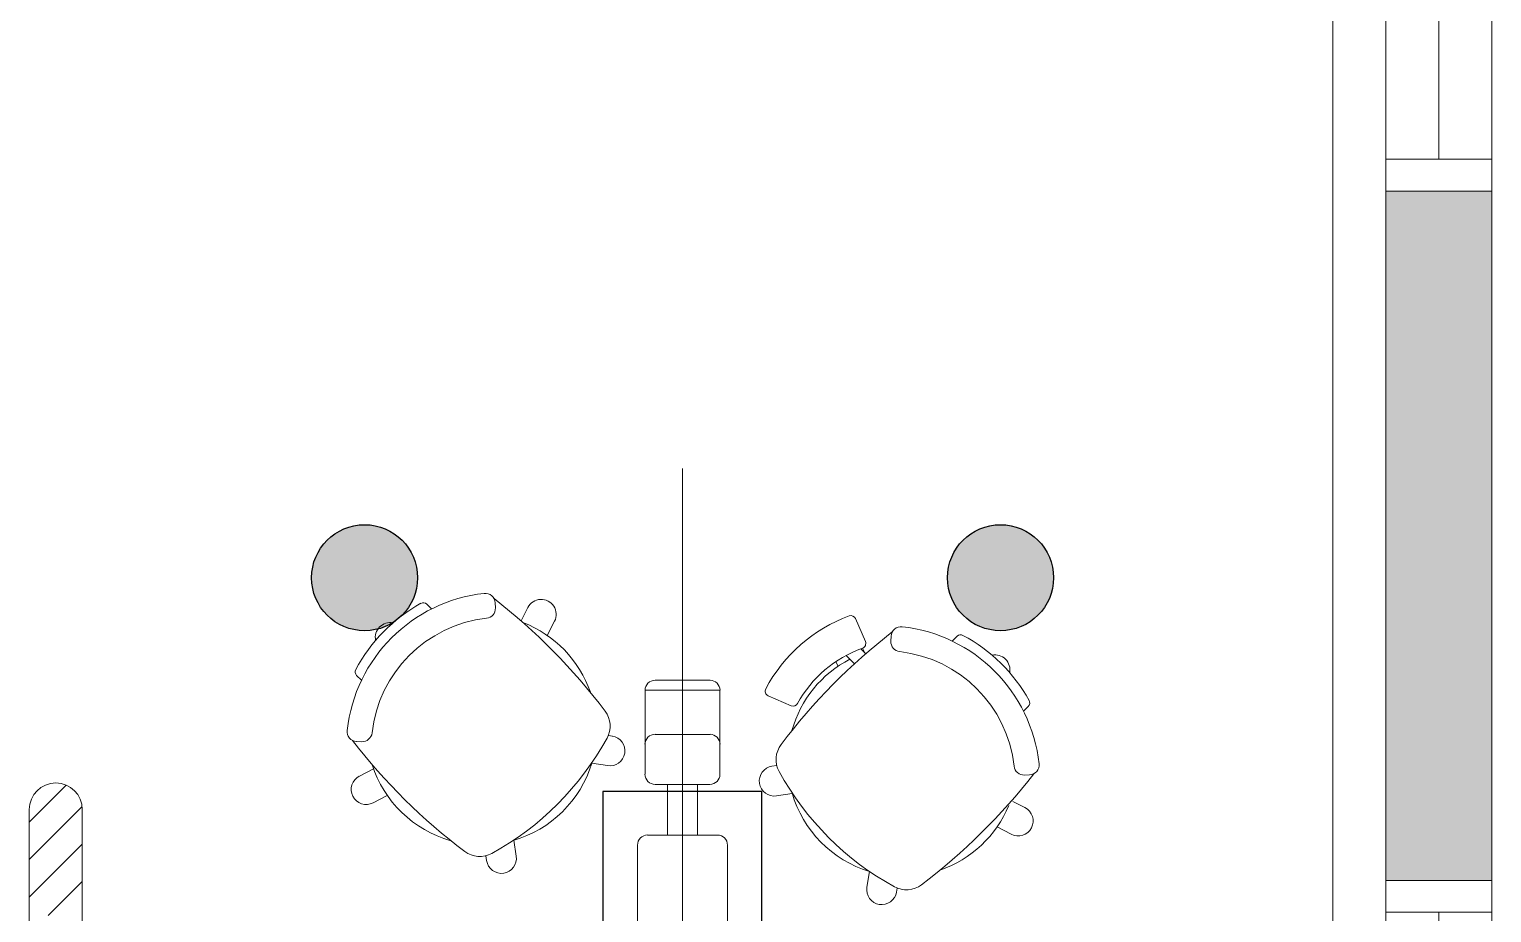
# Model space of a CAD drawing. Header units: metres. Extents: x 11578468 to 47831421, y -58341524 to -14256839.
# Drawn here: x 23850368 to 23853128, y -29091453 to -29089787 of the extents above; entities that cross this region are included whole.
import ezdxf

# ---------------------------------------------------------------- set-up
doc = ezdxf.new("R2010")
doc.units = ezdxf.units.M
doc.header["$LTSCALE"] = 50
doc.header["$MEASUREMENT"] = 0
doc.layers.get('0').update_dxf_attribs({"linetype": 'CONTINUOUS'})
doc.layers.add('#조명', color=40, linetype='CONTINUOUS')
doc.layers.add('wall', color=3, linetype='CONTINUOUS')
doc.layers.add('ha', color=8, linetype='CONTINUOUS', lineweight=5)

msp = doc.modelspace()

# ---------------------------------------------------------------- hatches: boundary and pattern name
at = {"layer": 'wall', "ltscale": 10}
h = msp.add_hatch(color=1, dxfattribs=at)
h.dxf.hatch_style = 1
h.paths.add_polyline_path([(23851100.7, -29090821.4, 1), (23850900.7, -29090821.4, 1)])
h = msp.add_hatch(color=1, dxfattribs=at)
h.dxf.hatch_style = 1
h.paths.add_polyline_path([(23852300.7, -29090821.4, 1), (23852100.7, -29090821.4, 1)])

# ---------------------------------------------------------------- linework, layer by layer
at = {"layer": '#조명', "ltscale": 10}
msp.add_lwpolyline([(23851450.5, -29092424.8), (23851750.5, -29092424.8), (23851750.5, -29091224.8), (23851450.5, -29091224.8)], close=True, dxfattribs=at)
for centre in [(23851000.7, -29090821.4), (23852200.7, -29090821.4)]:
    msp.add_circle(centre, 100)
at = {"layer": 'ha'}
for p, q in [((23852927.7, -29093542.3), (23852927.7, -29077692.3)), ((23852827.7, -29079943.3), (23852827.7, -29093542.3)), ((23852927.7, -29088892.3), (23852927.7, -29090092.3)), ((23853127.7, -29090092.3), (23853127.7, -29088892.3)), ((23853027.7, -29088952.3), (23853027.7, -29090032.3)), ((23852827.7, -29089142.3), (23852827.7, -29093542.3)), ((23852927.7, -29090092.3), (23852927.7, -29090032.3)), ((23852927.7, -29090032.3), (23853127.7, -29090032.3)), ((23853127.7, -29090032.3), (23853127.7, -29090092.3)), ((23852927.7, -29090092.3), (23852927.7, -29091392.3)), ((23852927.7, -29090092.3), (23853127.7, -29090092.3)), ((23852927.7, -29090092.3), (23853127.7, -29090092.3)), ((23853127.7, -29090092.3), (23852927.7, -29090092.3)), ((23853127.7, -29090092.3), (23853127.7, -29091392.3)), ((23851600.2, -29093542.3), (23851600.7, -29090615.5)), ((23851127, -29090880.4), (23851118, -29090871.3)), ((23851247.1, -29090869), (23851247.5, -29090878.4)), ((23851308.9, -29090877.5), (23851295.9, -29090902.8)), ((23851945.7, -29090941.9), (23851927, -29090898.5)), ((23851359.2, -29090903.5), (23851345.3, -29090930.2)), ((23851937.1, -29090955.6), (23851946.3, -29090964.8)), ((23851940.3, -29090954.5), (23851944.7, -29090963.2)), ((23851994.2, -29090931.8), (23851993.8, -29090941.2)), ((23852109.6, -29090940.9), (23852118.8, -29090931.7)), ((23851889.8, -29090979.9), (23851894.1, -29090988.4)), ((23851909.5, -29090968.1), (23851924.4, -29090982.9)), ((23850994.9, -29091014.9), (23850985.7, -29091005.7)), ((23851671.3, -29091033.7), (23851529.9, -29091033.7)), ((23851529.9, -29091135.6), (23851529.9, -29091033.7)), ((23851548.8, -29091014.8), (23851652.5, -29091014.9)), ((23851600.5, -29091592), (23851600.6, -29091034.8)), ((23851671.3, -29091135.6), (23851671.3, -29091033.7)), ((23851805.8, -29091062.8), (23851762.3, -29091044)), ((23852244.1, -29091073.1), (23852253.1, -29091064.1)), ((23851461.1, -29091118.8), (23851468.2, -29091120)), ((23851548.7, -29091116.8), (23851652.5, -29091116.8)), ((23850985.7, -29091130.3), (23850995.2, -29091130.7)), ((23851529.9, -29091192.2), (23851529.9, -29091135.6)), ((23851671.3, -29091135.6), (23851671.3, -29091192.2)), ((23851429.3, -29091171), (23851459.1, -29091175.8)), ((23851769.4, -29091177), (23851778.6, -29091175.6)), ((23850990.8, -29091195.5), (23851017.6, -29091181.7)), ((23852255.5, -29091193.2), (23852246, -29091193.6)), ((23850367.9, -29091282.3), (23850437.5, -29091212.7)), ((23851652.4, -29091211.1), (23851548.7, -29091211.1)), ((23851572.3, -29091306.7), (23851572.3, -29091211.1)), ((23851628.9, -29091306.7), (23851628.9, -29091211.1)), ((23851778, -29091232.9), (23851807.8, -29091228.3)), ((23850367.9, -29091353), (23850467.3, -29091253.6)), ((23850367.9, -29091258.5), (23850367.9, -29092658.3)), ((23850467.9, -29092658.3), (23850467.9, -29091258.5)), ((23851016.7, -29091245.8), (23851043.5, -29091232)), ((23852246.9, -29091254.9), (23852224.1, -29091243.2)), ((23851666.6, -29091306.7), (23851534.6, -29091306.7)), ((23852221, -29091305.2), (23852194.2, -29091291.4)), ((23850367.9, -29091423.7), (23850467.9, -29091323.7)), ((23851286.8, -29091346.4), (23851282.3, -29091316.6)), ((23851515.7, -29091325.5), (23851515.7, -29091588.8)), ((23851685.4, -29091325.6), (23851685.4, -29091588.8)), ((23851230.9, -29091355), (23851229.5, -29091345.9)), ((23850403.8, -29091458.5), (23850467.9, -29091394.4)), ((23851953.5, -29091375.4), (23851948.6, -29091405.1)), ((23852927.7, -29091392.3), (23853127.7, -29091392.3)), ((23852927.7, -29091392.3), (23852927.7, -29092542.3)), ((23853127.7, -29091392.3), (23852927.7, -29091392.3)), ((23852927.7, -29091392.3), (23852927.7, -29091452.3)), ((23853127.7, -29091392.3), (23852927.7, -29091392.3)), ((23853127.7, -29092542.3), (23853127.7, -29091392.3)), ((23853127.7, -29091452.3), (23853127.7, -29091392.3)), ((23852005.6, -29091407.1), (23852004.5, -29091414.3)), ((23852927.7, -29091452.3), (23853127.7, -29091452.3)), ((23853027.7, -29091452.3), (23853027.7, -29092482.3))]:
    msp.add_line(p, q, dxfattribs=at)
for centre, radius, start, end in [((23851258.3, -29091141.5), 292.3, 96.3019, 173.6774), ((23851258.3, -29091141.5), 311.2, 119.1423, 151.8132), ((23851111.4, -29090878), 9.43, 44.9897, 119.1423), ((23851228.3, -29090869.7), 18.9, 2.3474, 96.3019), ((23850552.6, -29091754.9), 1130.8, 37.0956, 52.2451), ((23851334, -29090890.5), 28.3, 332.7281, 152.7281), ((23851258.3, -29091141.5), 245.2, 96.4434, 173.5359), ((23851228.7, -29090879.2), 18.9, 276.4434, 2.3474), ((23852016, -29091167.7), 292.3, 110.1996, 152.0966), ((23851918.4, -29090902.3), 9.43, 23.3007, 110.1996), ((23851049.2, -29090934.2), 28.3, 79.1943, 191.3094), ((23851221.7, -29091108.4), 216.9, 19.0721, 68.9617), ((23852688.4, -29091818), 1130.8, 127.7342, 142.8837), ((23852013, -29090932.6), 18.9, 83.6774, 177.632), ((23851982.9, -29091204.4), 292.3, 6.3019, 83.6774), ((23852016, -29091167.7), 226.3, 109.5786, 151.1776), ((23851937, -29090945.6), 9.43, 289.5786, 23.3007), ((23852012.6, -29090942), 18.9, 177.632, 263.5359), ((23852125.4, -29090938.4), 9.43, 61.8132, 134.9897), ((23851982.9, -29091204.4), 311.2, 29.1423, 61.8132), ((23852016, -29091167.7), 216.9, 117.3113, 164.4055), ((23851982.9, -29091204.4), 245.2, 6.4434, 83.5359), ((23852190.2, -29090995.2), 28.3, 349.1943, 101.3094), ((23850992.3, -29090999), 9.43, 151.8132, 224.9897), ((23851548.8, -29091033.7), 18.9, 89.9897, 179.9897), ((23851652.5, -29091033.7), 18.9, 359.9897, 89.9897), ((23851766, -29091035.4), 9.43, 152.0966, 246.6786), ((23851809.5, -29091054.1), 9.43, 246.6786, 331.1776), ((23852246.4, -29091057.4), 9.43, 314.9897, 29.1423), ((23851416.9, -29091101.3), 47.1, 331.1921, 37.0956), ((23850986.5, -29091111.4), 18.9, 173.6774, 267.632), ((23850996, -29091111.8), 18.9, 267.632, 353.5359), ((23851463.6, -29091147.9), 28.3, 260.7281, 80.7281), ((23851548.7, -29091135.6), 18.9, 89.9897, 179.9897), ((23851652.5, -29091135.6), 18.9, 359.9897, 89.9897), ((23851871.9, -29090436.1), 1130.8, 217.7342, 232.8837), ((23850975.4, -29090858.5), 551, 298.7873, 331.1921), ((23851824.3, -29091164.1), 47.1, 142.8837, 208.7873), ((23851221.7, -29091108.4), 216.9, 197.5091, 254.4055), ((23851221.7, -29091108.4), 216.9, 285.9053, 343.2683), ((23852254.7, -29091174.3), 18.9, 272.3474, 6.3019), ((23851003.7, -29091220.7), 28.3, 117.2512, 297.2512), ((23851548.7, -29091192.2), 18.9, 179.9897, 269.9897), ((23851652.4, -29091192.2), 18.9, 269.9897, 359.9897), ((23851773.7, -29091204.9), 28.3, 98.7281, 278.7281), ((23852265.9, -29090921.5), 551, 208.7873, 241.1921), ((23851369.5, -29090498.6), 1130.8, 307.0956, 322.2451), ((23852245.2, -29091174.7), 18.9, 186.4434, 272.3474), ((23850417.9, -29091258.5), 50, 0, 180), ((23852016, -29091167.7), 216.9, 195.9053, 253.2683), ((23852016, -29091167.7), 216.9, 289.0721, 337.409), ((23852233.9, -29091280.1), 28.3, 242.7281, 62.7281), ((23851534.6, -29091325.5), 18.9, 89.9897, 179.9897), ((23851666.6, -29091325.6), 18.9, 359.9897, 89.9897), ((23851218, -29091300.1), 47.1, 232.8837, 298.7873), ((23851258.9, -29091350.7), 28.3, 188.7281, 8.7281), ((23851976.5, -29091409.7), 28.3, 170.7281, 350.7281), ((23852023.1, -29091363), 47.1, 241.1921, 307.0956)]:
    msp.add_arc(centre, radius, start, end, dxfattribs=at)
for points in [[(23852927.7, -29091392.3), (23852927.7, -29090092.3), (23853127.7, -29091392.3)], [(23853127.7, -29091392.3), (23852927.7, -29090092.3), (23853127.7, -29090092.3)]]:
    msp.add_solid(points, dxfattribs=at)

doc.saveas('drawing.dxf')
